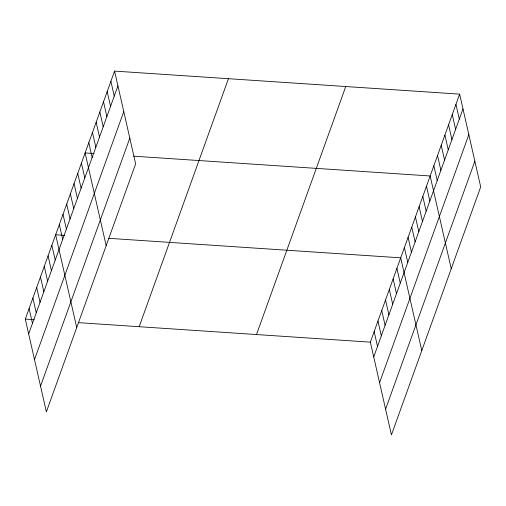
<?xml version="1.0" encoding="UTF-8"?>
<svg xmlns="http://www.w3.org/2000/svg" width="506" height="506" viewBox="0 0 506 506"><rect width="100%" height="100%" fill="white"/><g stroke="black" fill="none" stroke-linecap="round" stroke-linejoin="round"><path stroke-width="0.76" d="M114.565 71.093L135.64 163.849L46.375 411.865L25.3 319.103L114.565 71.093L459.625 94.135L480.7 186.897L391.435 434.907L370.36 342.151L459.625 94.135M28.659 333.89L117.923 85.881M34.503 359.621L123.774 111.611M40.531 386.135L129.795 138.119M139.169 326.712L228.434 78.696M256.491 334.548L345.756 86.532M373.719 356.939L462.984 108.923M379.563 382.669L468.834 134.653M385.585 409.177L474.856 161.167M94.097 153.533L85.109 152.932L106.184 245.695M133.805 156.19L430.17 175.98L451.244 268.743M64.641 235.379L55.654 234.778L76.722 327.54M108.841 238.332L400.708 257.826L421.783 350.582M25.3 319.103L34.288 319.703M78.487 322.657L370.36 342.151M455.944 104.369L459.303 119.157M452.263 114.596L455.621 129.384M448.582 124.83L451.94 139.618M444.894 135.058L448.259 149.846M441.213 145.292L444.572 160.079M437.532 155.519L440.89 170.307M433.851 165.753L437.209 180.541M426.488 186.214L429.847 201.002M422.801 196.442L426.166 211.23M419.12 206.676L422.478 221.464M415.439 216.903L418.797 231.691M411.757 227.137L415.116 241.925M408.076 237.365L411.435 252.152M404.389 247.598L407.754 262.386M396.919 268.363L400.278 283.158M393.124 278.907L396.483 293.695M389.329 289.445L392.688 304.239M385.534 299.988L388.893 314.776M381.739 310.526L385.098 325.32M377.944 321.07L381.309 335.857M374.155 331.607L377.514 346.401M110.884 81.321L114.242 96.108M107.202 91.548L110.561 106.342M103.521 101.782L106.88 116.57M99.84 112.009L103.199 126.804M96.153 122.243L99.518 137.031M92.471 132.471L95.83 147.265M88.79 142.705L92.149 157.492M81.428 163.166L84.787 177.954M77.747 173.394L81.105 188.181M74.059 183.627L77.424 198.415M70.378 193.855L73.737 208.643M66.697 204.089L70.056 218.877M63.016 214.316L66.375 229.104M59.335 224.55L62.693 239.338M51.859 245.321L55.217 260.109M48.064 255.859L51.422 270.647M44.269 266.403L47.627 281.191M40.474 276.94L43.832 291.728M36.679 287.484L40.044 302.272M32.89 298.021L36.249 312.809M29.095 308.565L32.454 323.353"/></g></svg>
